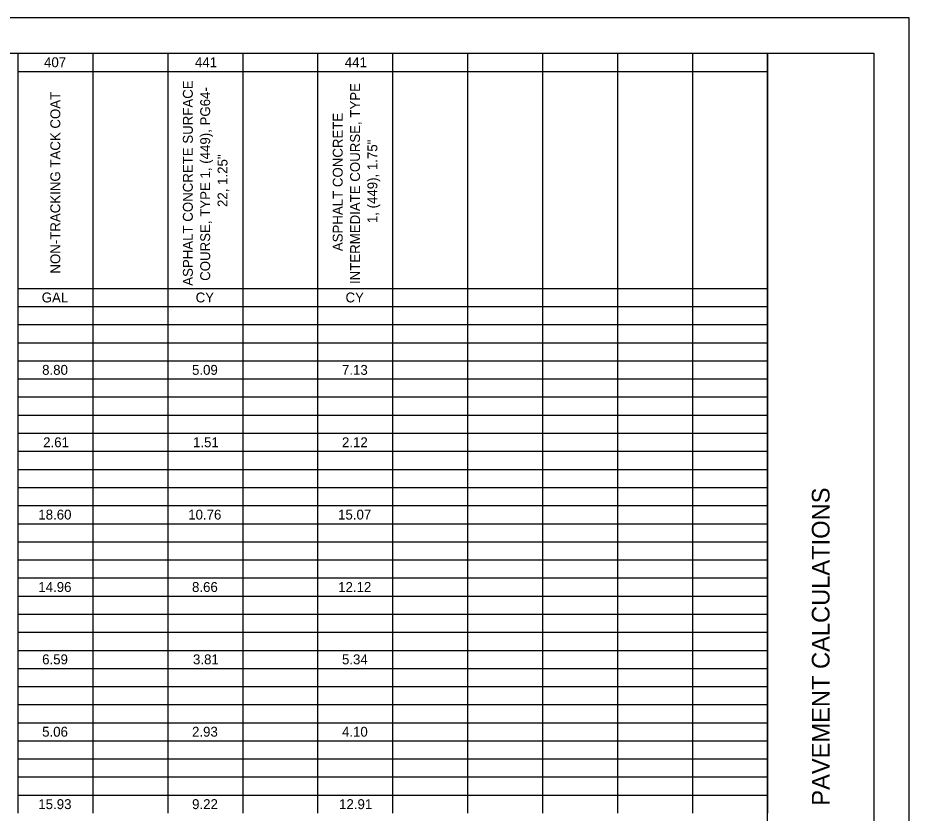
# Model space of a CAD drawing. Extents: x 0 to 34, y 0 to 22.
# Drawn here: x 21.4 to 34, y 10.76 to 22 of the extents above; entities that cross this region are included whole.
import ezdxf

# ---------------------------------------------------------------- set-up
doc = ezdxf.new("R2010")
doc.units = 0
for name, color, linetype in [('Default', 7, 'Continuous'), ('SH_Border', 7, 'Continuous'), ('SH_Cut_Line', 7, 'Continuous'), ('SH_Data', 7, 'Continuous')]:
    doc.layers.add(name, color=color, linetype=linetype)

msp = doc.modelspace()

# ---------------------------------------------------------------- linework, layer by layer
at = {"layer": 'Default'}
for p, q in [((21.404, 21.5), (22.463, 21.5)), ((21.404, 21.5), (21.404, 21.244)), ((22.463, 21.5), (25.641, 21.5)), ((22.463, 21.5), (22.463, 21.244)), ((23.523, 21.5), (23.523, 21.244)), ((24.582, 21.5), (24.582, 21.244)), ((25.641, 21.5), (27.759, 21.5)), ((25.641, 21.5), (25.641, 21.244)), ((26.7, 21.5), (26.7, 21.244)), ((27.759, 21.5), (31.996, 21.5)), ((27.759, 21.5), (27.759, 21.244)), ((28.818, 21.5), (28.818, 21.244)), ((29.877, 21.5), (29.877, 21.244)), ((30.937, 21.5), (30.937, 21.244)), ((31.996, 21.5), (31.996, 21.244)), ((21.404, 21.244), (22.463, 21.244)), ((21.404, 21.244), (21.404, 20.989)), ((22.463, 21.244), (25.641, 21.244)), ((22.463, 21.244), (22.463, 20.989)), ((23.523, 21.244), (23.523, 20.989)), ((24.582, 21.244), (24.582, 20.989)), ((25.641, 21.244), (27.759, 21.244)), ((25.641, 21.244), (25.641, 20.989)), ((26.7, 21.244), (26.7, 20.989)), ((27.759, 21.244), (31.996, 21.244)), ((27.759, 21.244), (27.759, 20.989)), ((28.818, 21.244), (28.818, 20.989)), ((29.877, 21.244), (29.877, 20.989)), ((30.937, 21.244), (30.937, 20.989)), ((31.996, 21.244), (31.996, 20.989)), ((21.404, 20.989), (21.404, 20.733)), ((22.463, 20.989), (22.463, 20.733)), ((23.523, 20.989), (23.523, 20.733)), ((24.582, 20.989), (24.582, 20.733)), ((25.641, 20.989), (25.641, 20.733)), ((26.7, 20.989), (26.7, 20.733)), ((27.759, 20.989), (27.759, 20.733)), ((28.818, 20.989), (28.818, 20.733)), ((29.877, 20.989), (29.877, 20.733)), ((30.937, 20.989), (30.937, 20.733)), ((31.996, 20.989), (31.996, 20.733)), ((21.404, 20.733), (21.404, 20.222)), ((22.463, 20.733), (22.463, 20.222)), ((23.523, 20.733), (23.523, 20.222)), ((24.582, 20.733), (24.582, 20.222)), ((25.641, 20.733), (25.641, 20.222)), ((26.7, 20.733), (26.7, 20.222)), ((27.759, 20.733), (27.759, 20.222)), ((28.818, 20.733), (28.818, 20.222)), ((29.877, 20.733), (29.877, 20.222)), ((30.937, 20.733), (30.937, 20.222)), ((31.996, 20.733), (31.996, 20.222)), ((21.404, 20.222), (21.404, 19.966)), ((22.463, 20.222), (22.463, 19.966)), ((23.523, 20.222), (23.523, 19.966)), ((24.582, 20.222), (24.582, 19.966)), ((25.641, 20.222), (25.641, 19.966)), ((26.7, 20.222), (26.7, 19.966)), ((27.759, 20.222), (27.759, 19.966)), ((28.818, 20.222), (28.818, 19.966)), ((29.877, 20.222), (29.877, 19.966)), ((30.937, 20.222), (30.937, 19.966)), ((31.996, 20.222), (31.996, 19.966)), ((21.404, 19.966), (21.404, 19.71)), ((22.463, 19.966), (22.463, 19.71)), ((23.523, 19.966), (23.523, 19.71)), ((24.582, 19.966), (24.582, 19.71)), ((25.641, 19.966), (25.641, 19.71)), ((26.7, 19.966), (26.7, 19.71)), ((27.759, 19.966), (27.759, 19.71)), ((28.818, 19.966), (28.818, 19.71)), ((29.877, 19.966), (29.877, 19.71)), ((30.937, 19.966), (30.937, 19.71)), ((31.996, 19.966), (31.996, 19.71)), ((21.404, 19.71), (21.404, 19.455)), ((22.463, 19.71), (22.463, 19.455)), ((23.523, 19.71), (23.523, 19.455)), ((24.582, 19.71), (24.582, 19.455)), ((25.641, 19.71), (25.641, 19.455)), ((26.7, 19.71), (26.7, 19.455)), ((27.759, 19.71), (27.759, 19.455)), ((28.818, 19.71), (28.818, 19.455)), ((29.877, 19.71), (29.877, 19.455)), ((30.937, 19.71), (30.937, 19.455)), ((31.996, 19.71), (31.996, 19.455)), ((21.404, 19.455), (21.404, 19.199)), ((22.463, 19.455), (22.463, 19.199)), ((23.523, 19.455), (23.523, 19.199)), ((24.582, 19.455), (24.582, 19.199)), ((25.641, 19.455), (25.641, 19.199)), ((26.7, 19.455), (26.7, 19.199)), ((27.759, 19.455), (27.759, 19.199)), ((28.818, 19.455), (28.818, 19.199)), ((29.877, 19.455), (29.877, 19.199)), ((30.937, 19.455), (30.937, 19.199)), ((31.996, 19.455), (31.996, 19.199)), ((21.404, 19.199), (21.404, 18.943)), ((22.463, 19.199), (22.463, 18.943)), ((23.523, 19.199), (23.523, 18.943)), ((24.582, 19.199), (24.582, 18.943)), ((25.641, 19.199), (25.641, 18.943)), ((26.7, 19.199), (26.7, 18.943)), ((27.759, 19.199), (27.759, 18.943)), ((28.818, 19.199), (28.818, 18.943)), ((29.877, 19.199), (29.877, 18.943)), ((30.937, 19.199), (30.937, 18.943)), ((31.996, 19.199), (31.996, 18.943)), ((21.404, 18.943), (21.404, 18.688)), ((22.463, 18.943), (22.463, 18.688)), ((23.523, 18.943), (23.523, 18.688)), ((24.582, 18.943), (24.582, 18.688)), ((25.641, 18.943), (25.641, 18.688)), ((26.7, 18.943), (26.7, 18.688)), ((27.759, 18.943), (27.759, 18.688)), ((28.818, 18.943), (28.818, 18.688)), ((29.877, 18.943), (29.877, 18.688)), ((30.937, 18.943), (30.937, 18.688)), ((31.996, 18.943), (31.996, 18.688)), ((21.404, 18.688), (21.404, 18.432)), ((22.463, 18.688), (22.463, 18.432)), ((23.523, 18.688), (23.523, 18.432)), ((24.582, 18.688), (24.582, 18.432)), ((25.641, 18.688), (25.641, 18.432)), ((26.7, 18.688), (26.7, 18.432)), ((27.759, 18.688), (27.759, 18.432)), ((28.818, 18.688), (28.818, 18.432)), ((29.877, 18.688), (29.877, 18.432)), ((30.937, 18.688), (30.937, 18.432)), ((31.996, 18.688), (31.996, 18.432)), ((21.404, 18.432), (21.404, 18.177)), ((22.463, 18.432), (22.463, 18.177)), ((23.523, 18.432), (23.523, 18.177)), ((24.582, 18.432), (24.582, 18.177)), ((25.641, 18.432), (25.641, 18.177)), ((26.7, 18.432), (26.7, 18.177)), ((27.759, 18.432), (27.759, 18.177)), ((28.818, 18.432), (28.818, 18.177)), ((29.877, 18.432), (29.877, 18.177)), ((30.937, 18.432), (30.937, 18.177)), ((31.996, 18.432), (31.996, 18.177)), ((21.404, 18.177), (22.463, 18.177)), ((21.404, 18.177), (21.404, 17.921)), ((22.463, 18.177), (25.641, 18.177)), ((22.463, 18.177), (22.463, 17.921)), ((23.523, 18.177), (23.523, 17.921)), ((24.582, 18.177), (24.582, 17.921)), ((25.641, 18.177), (27.759, 18.177)), ((25.641, 18.177), (25.641, 17.921)), ((26.7, 18.177), (26.7, 17.921)), ((27.759, 18.177), (31.996, 18.177)), ((27.759, 18.177), (27.759, 17.921)), ((28.818, 18.177), (28.818, 17.921)), ((29.877, 18.177), (29.877, 17.921)), ((30.937, 18.177), (30.937, 17.921)), ((31.996, 18.177), (31.996, 17.921)), ((21.404, 17.921), (22.463, 17.921)), ((21.404, 17.921), (21.404, 17.665)), ((22.463, 17.921), (25.641, 17.921)), ((22.463, 17.921), (22.463, 17.665)), ((23.523, 17.921), (23.523, 17.665)), ((24.582, 17.921), (24.582, 17.665)), ((25.641, 17.921), (27.759, 17.921)), ((25.641, 17.921), (25.641, 17.665)), ((26.7, 17.921), (26.7, 17.665)), ((27.759, 17.921), (31.996, 17.921)), ((27.759, 17.921), (27.759, 17.665)), ((28.818, 17.921), (28.818, 17.665)), ((29.877, 17.921), (29.877, 17.665)), ((30.937, 17.921), (30.937, 17.665)), ((31.996, 17.921), (31.996, 17.665)), ((21.404, 17.665), (22.463, 17.665)), ((21.404, 17.665), (21.404, 17.41)), ((22.463, 17.665), (25.641, 17.665)), ((22.463, 17.665), (22.463, 17.41)), ((23.523, 17.665), (23.523, 17.41)), ((24.582, 17.665), (24.582, 17.41)), ((25.641, 17.665), (27.759, 17.665)), ((25.641, 17.665), (25.641, 17.41)), ((26.7, 17.665), (26.7, 17.41)), ((27.759, 17.665), (31.996, 17.665)), ((27.759, 17.665), (27.759, 17.41)), ((28.818, 17.665), (28.818, 17.41)), ((29.877, 17.665), (29.877, 17.41)), ((30.937, 17.665), (30.937, 17.41)), ((31.996, 17.665), (31.996, 17.41)), ((21.404, 17.41), (22.463, 17.41)), ((21.404, 17.41), (21.404, 17.154)), ((22.463, 17.41), (25.641, 17.41)), ((22.463, 17.41), (22.463, 17.154)), ((23.523, 17.41), (23.523, 17.154)), ((24.582, 17.41), (24.582, 17.154)), ((25.641, 17.41), (27.759, 17.41)), ((25.641, 17.41), (25.641, 17.154)), ((26.7, 17.41), (26.7, 17.154)), ((27.759, 17.41), (31.996, 17.41)), ((27.759, 17.41), (27.759, 17.154)), ((28.818, 17.41), (28.818, 17.154)), ((29.877, 17.41), (29.877, 17.154)), ((30.937, 17.41), (30.937, 17.154)), ((31.996, 17.41), (31.996, 17.154)), ((21.404, 17.154), (22.463, 17.154)), ((21.404, 17.154), (21.404, 16.643)), ((22.463, 17.154), (25.641, 17.154)), ((22.463, 17.154), (22.463, 16.643)), ((23.523, 17.154), (23.523, 16.643)), ((24.582, 17.154), (24.582, 16.643)), ((25.641, 17.154), (27.759, 17.154)), ((25.641, 17.154), (25.641, 16.643)), ((26.7, 17.154), (26.7, 16.643)), ((27.759, 17.154), (31.996, 17.154)), ((27.759, 17.154), (27.759, 16.643)), ((28.818, 17.154), (28.818, 16.643)), ((29.877, 17.154), (29.877, 16.643)), ((30.937, 17.154), (30.937, 16.643)), ((31.996, 17.154), (31.996, 16.643)), ((21.404, 16.898), (22.463, 16.898)), ((22.463, 16.898), (25.641, 16.898)), ((25.641, 16.898), (27.759, 16.898)), ((27.759, 16.898), (31.996, 16.898)), ((21.404, 16.643), (22.463, 16.643)), ((21.404, 16.643), (21.404, 16.387)), ((22.463, 16.643), (25.641, 16.643)), ((22.463, 16.643), (22.463, 16.387)), ((23.523, 16.643), (23.523, 16.387)), ((24.582, 16.643), (24.582, 16.387)), ((25.641, 16.643), (27.759, 16.643)), ((25.641, 16.643), (25.641, 16.387)), ((26.7, 16.643), (26.7, 16.387)), ((27.759, 16.643), (31.996, 16.643)), ((27.759, 16.643), (27.759, 16.387)), ((28.818, 16.643), (28.818, 16.387)), ((29.877, 16.643), (29.877, 16.387)), ((30.937, 16.643), (30.937, 16.387)), ((31.996, 16.643), (31.996, 16.387)), ((21.404, 16.387), (22.463, 16.387)), ((21.404, 16.387), (21.404, 16.131)), ((22.463, 16.387), (25.641, 16.387)), ((22.463, 16.387), (22.463, 16.131)), ((23.523, 16.387), (23.523, 16.131)), ((24.582, 16.387), (24.582, 16.131)), ((25.641, 16.387), (27.759, 16.387)), ((25.641, 16.387), (25.641, 16.131)), ((26.7, 16.387), (26.7, 16.131)), ((27.759, 16.387), (31.996, 16.387)), ((27.759, 16.387), (27.759, 16.131)), ((28.818, 16.387), (28.818, 16.131)), ((29.877, 16.387), (29.877, 16.131)), ((30.937, 16.387), (30.937, 16.131)), ((31.996, 16.387), (31.996, 16.131)), ((21.404, 16.131), (22.463, 16.131)), ((21.404, 16.131), (21.404, 15.876)), ((22.463, 16.131), (25.641, 16.131)), ((22.463, 16.131), (22.463, 15.876)), ((23.523, 16.131), (23.523, 15.876)), ((24.582, 16.131), (24.582, 15.876)), ((25.641, 16.131), (27.759, 16.131)), ((25.641, 16.131), (25.641, 15.876)), ((26.7, 16.131), (26.7, 15.876)), ((27.759, 16.131), (31.996, 16.131)), ((27.759, 16.131), (27.759, 15.876)), ((28.818, 16.131), (28.818, 15.876)), ((29.877, 16.131), (29.877, 15.876)), ((30.937, 16.131), (30.937, 15.876)), ((31.996, 16.131), (31.996, 15.876)), ((21.404, 15.876), (22.463, 15.876)), ((21.404, 15.876), (21.404, 15.364)), ((22.463, 15.876), (25.641, 15.876)), ((22.463, 15.876), (22.463, 15.364)), ((23.523, 15.876), (23.523, 15.364)), ((24.582, 15.876), (24.582, 15.364)), ((25.641, 15.876), (27.759, 15.876)), ((25.641, 15.876), (25.641, 15.364)), ((26.7, 15.876), (26.7, 15.364)), ((27.759, 15.876), (31.996, 15.876)), ((27.759, 15.876), (27.759, 15.364)), ((28.818, 15.876), (28.818, 15.364)), ((29.877, 15.876), (29.877, 15.364)), ((30.937, 15.876), (30.937, 15.364)), ((31.996, 15.876), (31.996, 15.364)), ((21.404, 15.62), (22.463, 15.62)), ((22.463, 15.62), (25.641, 15.62)), ((25.641, 15.62), (27.759, 15.62)), ((27.759, 15.62), (31.996, 15.62)), ((21.404, 15.364), (22.463, 15.364)), ((21.404, 15.364), (21.404, 15.109)), ((22.463, 15.364), (25.641, 15.364)), ((22.463, 15.364), (22.463, 15.109)), ((23.523, 15.364), (23.523, 15.109)), ((24.582, 15.364), (24.582, 15.109)), ((25.641, 15.364), (27.759, 15.364)), ((25.641, 15.364), (25.641, 15.109)), ((26.7, 15.364), (26.7, 15.109)), ((27.759, 15.364), (31.996, 15.364)), ((27.759, 15.364), (27.759, 15.109)), ((28.818, 15.364), (28.818, 15.109)), ((29.877, 15.364), (29.877, 15.109)), ((30.937, 15.364), (30.937, 15.109)), ((31.996, 15.364), (31.996, 15.109)), ((21.404, 15.109), (22.463, 15.109)), ((21.404, 15.109), (21.404, 14.853)), ((22.463, 15.109), (25.641, 15.109)), ((22.463, 15.109), (22.463, 14.853)), ((23.523, 15.109), (23.523, 14.853)), ((24.582, 15.109), (24.582, 14.853)), ((25.641, 15.109), (27.759, 15.109)), ((25.641, 15.109), (25.641, 14.853)), ((26.7, 15.109), (26.7, 14.853)), ((27.759, 15.109), (31.996, 15.109)), ((27.759, 15.109), (27.759, 14.853)), ((28.818, 15.109), (28.818, 14.853)), ((29.877, 15.109), (29.877, 14.853)), ((30.937, 15.109), (30.937, 14.853)), ((31.996, 15.109), (31.996, 14.853)), ((21.404, 14.853), (22.463, 14.853)), ((21.404, 14.853), (21.404, 14.597)), ((22.463, 14.853), (25.641, 14.853)), ((22.463, 14.853), (22.463, 14.597)), ((23.523, 14.853), (23.523, 14.597)), ((24.582, 14.853), (24.582, 14.597)), ((25.641, 14.853), (27.759, 14.853)), ((25.641, 14.853), (25.641, 14.597)), ((26.7, 14.853), (26.7, 14.597)), ((27.759, 14.853), (31.996, 14.853)), ((27.759, 14.853), (27.759, 14.597)), ((28.818, 14.853), (28.818, 14.597)), ((29.877, 14.853), (29.877, 14.597)), ((30.937, 14.853), (30.937, 14.597)), ((31.996, 14.853), (31.996, 14.597)), ((21.404, 14.597), (22.463, 14.597)), ((21.404, 14.597), (21.404, 13.83)), ((22.463, 14.597), (25.641, 14.597)), ((22.463, 14.597), (22.463, 13.83)), ((23.523, 14.597), (23.523, 13.83)), ((24.582, 14.597), (24.582, 13.83)), ((25.641, 14.597), (27.759, 14.597)), ((25.641, 14.597), (25.641, 13.83)), ((26.7, 14.597), (26.7, 13.83)), ((27.759, 14.597), (31.996, 14.597)), ((27.759, 14.597), (27.759, 13.83)), ((28.818, 14.597), (28.818, 13.83)), ((29.877, 14.597), (29.877, 13.83)), ((30.937, 14.597), (30.937, 13.83)), ((31.996, 14.597), (31.996, 13.83)), ((21.404, 14.342), (22.463, 14.342)), ((22.463, 14.342), (25.641, 14.342)), ((25.641, 14.342), (27.759, 14.342)), ((27.759, 14.342), (31.996, 14.342)), ((21.404, 14.086), (22.463, 14.086)), ((22.463, 14.086), (25.641, 14.086)), ((25.641, 14.086), (27.759, 14.086)), ((27.759, 14.086), (31.996, 14.086)), ((21.404, 13.83), (22.463, 13.83)), ((21.404, 13.83), (21.404, 13.575)), ((22.463, 13.83), (25.641, 13.83)), ((22.463, 13.83), (22.463, 13.575)), ((23.523, 13.83), (23.523, 13.575)), ((24.582, 13.83), (24.582, 13.575)), ((25.641, 13.83), (27.759, 13.83)), ((25.641, 13.83), (25.641, 13.575)), ((26.7, 13.83), (26.7, 13.575)), ((27.759, 13.83), (31.996, 13.83)), ((27.759, 13.83), (27.759, 13.575)), ((28.818, 13.83), (28.818, 13.575)), ((29.877, 13.83), (29.877, 13.575)), ((30.937, 13.83), (30.937, 13.575)), ((31.996, 13.83), (31.996, 13.575)), ((21.404, 13.575), (22.463, 13.575)), ((21.404, 13.575), (21.404, 12.552)), ((22.463, 13.575), (25.641, 13.575)), ((22.463, 13.575), (22.463, 12.552)), ((23.523, 13.575), (23.523, 12.552)), ((24.582, 13.575), (24.582, 12.552)), ((25.641, 13.575), (27.759, 13.575)), ((25.641, 13.575), (25.641, 12.552)), ((26.7, 13.575), (26.7, 12.552)), ((27.759, 13.575), (31.996, 13.575)), ((27.759, 13.575), (27.759, 12.552)), ((28.818, 13.575), (28.818, 12.552)), ((29.877, 13.575), (29.877, 12.552)), ((30.937, 13.575), (30.937, 12.552)), ((31.996, 13.575), (31.996, 12.552)), ((21.404, 13.319), (22.463, 13.319)), ((22.463, 13.319), (25.641, 13.319)), ((25.641, 13.319), (27.759, 13.319)), ((27.759, 13.319), (31.996, 13.319)), ((21.404, 13.063), (22.463, 13.063)), ((22.463, 13.063), (25.641, 13.063)), ((25.641, 13.063), (27.759, 13.063)), ((27.759, 13.063), (31.996, 13.063)), ((21.404, 12.808), (22.463, 12.808)), ((22.463, 12.808), (25.641, 12.808)), ((25.641, 12.808), (27.759, 12.808)), ((27.759, 12.808), (31.996, 12.808)), ((21.404, 12.552), (22.463, 12.552)), ((21.404, 12.552), (21.404, 12.297)), ((22.463, 12.552), (25.641, 12.552)), ((22.463, 12.552), (22.463, 12.297)), ((23.523, 12.552), (23.523, 12.297)), ((24.582, 12.552), (24.582, 12.297)), ((25.641, 12.552), (27.759, 12.552)), ((25.641, 12.552), (25.641, 12.297)), ((26.7, 12.552), (26.7, 12.297)), ((27.759, 12.552), (31.996, 12.552)), ((27.759, 12.552), (27.759, 12.297)), ((28.818, 12.552), (28.818, 12.297)), ((29.877, 12.552), (29.877, 12.297)), ((30.937, 12.552), (30.937, 12.297)), ((31.996, 12.552), (31.996, 12.297)), ((21.404, 12.297), (22.463, 12.297)), ((21.404, 12.297), (21.404, 11.274)), ((22.463, 12.297), (25.641, 12.297)), ((22.463, 12.297), (22.463, 11.274)), ((23.523, 12.297), (23.523, 11.274)), ((24.582, 12.297), (24.582, 11.274)), ((25.641, 12.297), (27.759, 12.297)), ((25.641, 12.297), (25.641, 11.274)), ((26.7, 12.297), (26.7, 11.274)), ((27.759, 12.297), (31.996, 12.297)), ((27.759, 12.297), (27.759, 11.274)), ((28.818, 12.297), (28.818, 11.274)), ((29.877, 12.297), (29.877, 11.274)), ((30.937, 12.297), (30.937, 11.274)), ((31.996, 12.297), (31.996, 11.274)), ((21.404, 12.041), (22.463, 12.041)), ((22.463, 12.041), (25.641, 12.041)), ((25.641, 12.041), (27.759, 12.041)), ((27.759, 12.041), (31.996, 12.041)), ((21.404, 11.785), (22.463, 11.785)), ((22.463, 11.785), (25.641, 11.785)), ((25.641, 11.785), (27.759, 11.785)), ((27.759, 11.785), (31.996, 11.785)), ((21.404, 11.53), (22.463, 11.53)), ((22.463, 11.53), (25.641, 11.53)), ((25.641, 11.53), (27.759, 11.53)), ((27.759, 11.53), (31.996, 11.53)), ((21.404, 11.274), (22.463, 11.274)), ((21.404, 11.274), (21.404, 10.763)), ((22.463, 11.274), (25.641, 11.274)), ((22.463, 11.274), (22.463, 10.763)), ((23.523, 11.274), (23.523, 10.763)), ((24.582, 11.274), (24.582, 10.763)), ((25.641, 11.274), (27.759, 11.274)), ((25.641, 11.274), (25.641, 10.763)), ((26.7, 11.274), (26.7, 10.763)), ((27.759, 11.274), (31.996, 11.274)), ((27.759, 11.274), (27.759, 10.763)), ((28.818, 11.274), (28.818, 10.763)), ((29.877, 11.274), (29.877, 10.763)), ((30.937, 11.274), (30.937, 10.763)), ((31.996, 11.274), (31.996, 10.763)), ((21.404, 11.018), (22.463, 11.018)), ((22.463, 11.018), (25.641, 11.018)), ((25.641, 11.018), (27.759, 11.018)), ((27.759, 11.018), (31.996, 11.018))]:
    msp.add_line(p, q, dxfattribs=at)
at = {"layer": 'SH_Border'}
msp.add_line((32, 0.5), (32, 21.5), dxfattribs=at)
msp.add_lwpolyline([(1.5, 21.5), (33.5, 21.5), (33.5, 0.5), (1.5, 0.5)], close=True, dxfattribs=at)
at = {"layer": 'SH_Cut_Line'}
msp.add_lwpolyline([(0, 0), (34, 0), (34, 22), (0, 22)], close=True, dxfattribs=at)

# ---------------------------------------------------------------- texts
at = {"layer": 'Default'}
for s, p in [('407', (21.775, 21.302)), ('441', (23.907, 21.302)), ('441', (26.025, 21.302)), ('GAL', (21.742, 17.979)), ('CY', (23.917, 17.979)), ('CY', (26.035, 17.979)), ('8.80', (21.748, 16.956)), ('5.09', (23.866, 16.956)), ('7.13', (25.985, 16.956)), ('2.61', (21.762, 15.933)), ('1.51', (23.88, 15.933)), ('2.12', (25.985, 15.933)), ('18.60', (21.694, 14.911)), ('10.76', (23.812, 14.911)), ('15.07', (25.93, 14.911)), ('14.96', (21.694, 13.888)), ('8.66', (23.866, 13.888)), ('12.12', (25.931, 13.888)), ('6.59', (21.748, 12.866)), ('3.81', (23.88, 12.866)), ('5.34', (25.985, 12.866)), ('5.06', (21.748, 11.843)), ('2.93', (23.866, 11.843)), ('4.10', (25.985, 11.843)), ('15.93', (21.694, 10.82)), ('9.22', (23.867, 10.82)), ('12.91', (25.944, 10.82))]:
    msp.add_text(s, height=0.14, dxfattribs=at).set_placement(p)
for s, p in [('ASPHALT CONCRETE SURFACE ', (23.877, 18.214)), ('INTERMEDIATE COURSE, TYPE ', (26.24, 18.239)), ('NON-TRACKING TACK COAT', (22.004, 18.386)), ('COURSE, TYPE 1, (449), PG64-', (24.122, 18.284)), ('ASPHALT CONCRETE ', (25.995, 18.703)), ('1, (449), 1.75"', (26.485, 19.099)), ('22, 1.25"', (24.367, 19.327))]:
    msp.add_text(s, height=0.14, rotation=90, dxfattribs=at).set_placement(p)
at = {"layer": 'SH_Data'}
msp.add_text('PAVEMENT CALCULATIONS', height=0.25, rotation=90, dxfattribs=at).set_placement((32.875, 10.868))

doc.saveas('drawing.dxf')
